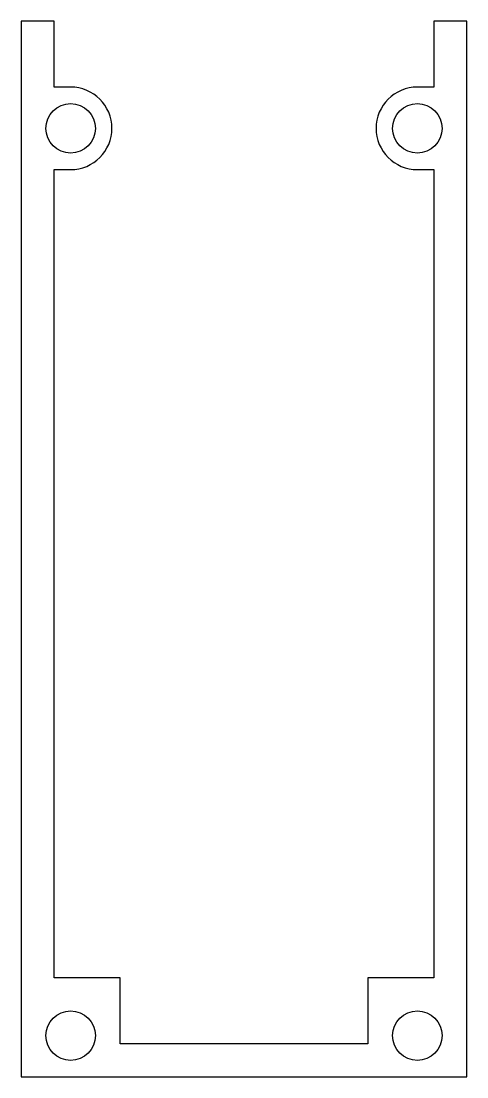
# Model space of a CAD drawing. Header units: millimetres. Extents: x 0 to 27, y 0 to 64.
import ezdxf

# ---------------------------------------------------------------- set-up
doc = ezdxf.new("R2010")
doc.units = ezdxf.units.MM

msp = doc.modelspace()

# ---------------------------------------------------------------- linework, layer by layer
msp.add_lwpolyline([(2, 60), (2, 64), (0, 64), (0, 0), (27, 0), (27, 64), (25, 64), (25, 60), (24, 60, 1), (24, 55), (25, 55), (25, 6), (21, 6), (21, 2), (6, 2), (6, 6), (2, 6), (2, 55), (3, 55, 1), (3, 60)], format="xyb", close=True)
for centre in [(3, 57.5), (24, 57.5), (3, 2.5), (24, 2.5)]:
    msp.add_circle(centre, 1.5)

doc.saveas('drawing.dxf')
